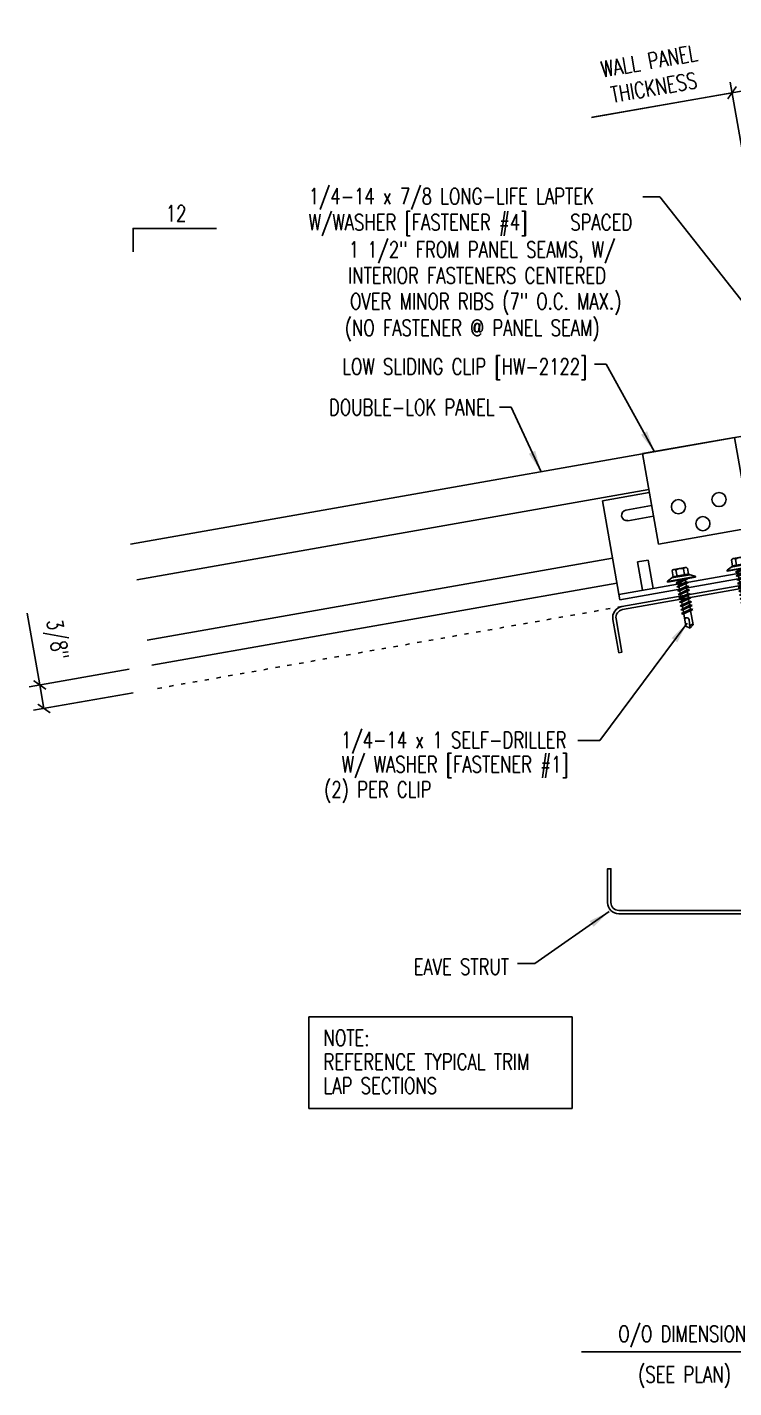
# Model space of a CAD drawing. Header units: inches. Extents: x 5.4 to 38.1, y 5.1 to 36.9.
# Drawn here: x 5.44 to 21.95, y 5.12 to 36.9 of the extents above; entities that cross this region are included whole.
import ezdxf
from ezdxf.enums import TextEntityAlignment as Align

# ---------------------------------------------------------------- set-up
doc = ezdxf.new("R2010")
doc.units = ezdxf.units.IN
doc.header["$MEASUREMENT"] = 0
doc.linetypes.add('ACAD_ISO07W100', pattern=[3, 0, -3])
for name, color, linetype in [('CLIP', 5, 'Continuous'), ('DIM', 7, 'Continuous'), ('FASTENER', 9, 'Continuous'), ('MARK', 1, 'Continuous'), ('PANEL', 11, 'Continuous'), ('STLA', 12, 'Continuous'), ('TEXT', 2, 'Continuous')]:
    doc.layers.add(name, color=color, linetype=linetype)
doc.styles.add('TEXT1', font='ROMANS.shx', dxfattribs={"width": 0.75, "height": 0.375})
doc.dimstyles.new('DETAIL', dxfattribs={"dimscale": 4, "dimtxt": 0.09375, "dimasz": 0.0625, "dimexe": 0.0625, "dimexo": 0.125, "dimgap": 0.0625, "dimtad": 1, "dimdec": 4, "dimzin": 3, "dimdsep": 46, "dimlunit": 4, "dimtxsty": 'TEXT1', "dimblk": 'ARCHTICK', "dimcen": 0.0625, "dimclrd": 7, "dimclre": 7, "dimclrt": 2, "dimadec": 0, "dimazin": 0, "dimtfac": 0.59375, "dimtdec": 4, "dimtmove": 0, "dimatfit": 3, "dimfxl": 0, "dimtolj": 1, "dimtzin": 3, "dimarcsym": 0})
doc.dimstyles.new('DETAIL$7', dxfattribs={"dimscale": 4, "dimtxt": 0.09375, "dimasz": 0.125, "dimexe": 0.0625, "dimexo": 0.125, "dimgap": 0.0625, "dimtad": 1, "dimdec": 4, "dimzin": 3, "dimdsep": 46, "dimlunit": 4, "dimtxsty": 'TEXT1', "dimblk": 'ARCHTICK', "dimcen": 0.0625, "dimclrd": 7, "dimclre": 7, "dimclrt": 2, "dimadec": 0, "dimazin": 0, "dimtfac": 0.59375, "dimtdec": 4, "dimtmove": 0, "dimatfit": 3, "dimfxl": 0, "dimfrac": 2, "dimtolj": 1, "dimtzin": 3, "dimarcsym": 0})

# ---------------------------------------------------------------- blocks, each defined once
blk = doc.blocks.new('MB_DW1')
at = {"layer": 'FASTENER'}
for p, q in [((-0.217, 0.114), (-0.326, 0.059)), ((-0.326, 0.059), (-0.326, 0.049)), ((-0.326, 0.049), (0.326, 0.049)), ((-0.217, 0.114), (0.217, 0.114)), ((-0.193, 0.137), (0.193, 0.137)), ((-0.193, 0.119), (0.193, 0.119)), ((-0.181, 0.276), (-0.181, 0.137)), ((-0.181, 0.137), (0.181, 0.137)), ((-0.139, -0.016), (0.046, 0.037)), ((-0.135, 0.302), (0.135, 0.302)), ((-0.104, -0.036), (0.139, 0.033)), ((-0.089, 0.276), (-0.089, 0.137)), ((-0.086, 0.037), (-0.086, -0.001)), ((-0.086, 0.037), (0.086, 0.037)), ((0.086, 0.037), (0.133, 0.037)), ((0.086, 0.018), (0.086, -0.042)), ((0.089, 0.276), (0.089, 0.137)), ((0.139, 0.033), (0.133, 0.037)), ((0.181, 0.276), (0.181, 0.137)), ((0.217, 0.114), (0.326, 0.059)), ((0.326, 0.059), (0.326, 0.049)), ((-0.104, -0.036), (-0.139, -0.016)), ((-0.139, -0.107), (0.104, -0.038)), ((-0.104, -0.127), (-0.139, -0.107)), ((-0.139, -0.198), (0.104, -0.128)), ((-0.104, -0.218), (-0.139, -0.198)), ((-0.139, -0.289), (0.104, -0.219)), ((-0.104, -0.309), (-0.139, -0.289)), ((-0.139, -0.38), (0.104, -0.31)), ((-0.104, -0.127), (0.139, -0.058)), ((-0.104, -0.218), (0.139, -0.149)), ((-0.104, -0.309), (0.139, -0.239)), ((-0.086, -0.031), (-0.086, -0.092)), ((-0.086, -0.122), (-0.086, -0.183)), ((-0.086, -0.213), (-0.086, -0.274)), ((-0.086, -0.304), (-0.086, -0.364)), ((0.086, -0.073), (0.086, -0.133)), ((0.086, -0.164), (0.086, -0.224)), ((0.086, -0.255), (0.086, -0.315)), ((0.139, -0.058), (0.104, -0.038)), ((0.139, -0.149), (0.104, -0.128)), ((0.139, -0.239), (0.104, -0.219)), ((0.139, -0.33), (0.104, -0.31)), ((-0.104, -0.4), (-0.139, -0.38)), ((-0.139, -0.47), (0.104, -0.401)), ((-0.104, -0.491), (-0.139, -0.47)), ((-0.139, -0.561), (0.104, -0.492)), ((-0.104, -0.581), (-0.139, -0.561)), ((-0.139, -0.652), (0.104, -0.583)), ((-0.104, -0.4), (0.139, -0.33)), ((-0.104, -0.491), (0.139, -0.421)), ((-0.104, -0.581), (0.139, -0.512)), ((-0.104, -0.672), (0.139, -0.603)), ((-0.086, -0.395), (-0.086, -0.455)), ((-0.086, -0.486), (-0.086, -0.546)), ((-0.086, -0.577), (-0.086, -0.637)), ((0.086, -0.345), (0.086, -0.406)), ((0.086, -0.436), (0.086, -0.497)), ((0.086, -0.527), (0.086, -0.588)), ((0.086, -0.618), (0.086, -0.679)), ((0.139, -0.421), (0.104, -0.401)), ((0.139, -0.512), (0.104, -0.492)), ((0.139, -0.603), (0.104, -0.583)), ((-0.104, -0.672), (-0.139, -0.652)), ((-0.139, -0.743), (0.104, -0.674)), ((-0.104, -0.763), (-0.139, -0.743)), ((-0.104, -0.763), (0.139, -0.694)), ((-0.086, -0.667), (-0.086, -0.728)), ((-0.086, -0.758), (-0.086, -1.05)), ((-0.002, -1.095), (0.014, -0.909)), ((0.086, -0.709), (0.086, -1.05)), ((0.139, -0.694), (0.104, -0.674)), ((0, -1.111), (-0.086, -1.05)), ((0, -1.111), (0.086, -1.05))]:
    blk.add_line(p, q, dxfattribs=at)
blk.add_lwpolyline([(-0.331, 0.037), (-0.331, 0.049), (0.331, 0.049), (0.331, 0.037)], close=True, dxfattribs=at)
for centre, radius, start, end in [((-0.193, 0.128), 0.00894, 90, 270), ((-0.135, 0.25), 0.0527, 29.8754, 150.1246), ((0, 0.138), 0.164, 56.9974, 123.0026), ((0.135, 0.25), 0.0527, 29.8754, 150.1246), ((0.193, 0.128), 0.00894, 270, 90), ((-0.046, -0.921), 0.0615, 11.1445, 130.906), ((0.054, -1.097), 0.0563, 55.4585, 194.8454)]:
    blk.add_arc(centre, radius, start, end, dxfattribs=at)
blk = doc.blocks.new('_ArchTick')
at = {"color": 0, "linetype": 'ByBlock', "const_width": 0.15}
blk.add_lwpolyline([(-0.5, -0.5), (0.5, 0.5)], dxfattribs=at)
blk = doc.blocks.new('FD-F4')
at = {"layer": 'TEXT', "style": 'TEXT1', "width": 0.75}
for s, p in [('1/4-14 x 7/8 LONG-LIFE LAPTEK', (0.0047, -0.0408)), ('W/WASHER [FASTENER #4]', (0.0047, -0.1926))]:
    blk.add_text(s, height=0.09375, dxfattribs=at).set_placement(p)
blk.add_attdef('(QUANTITY)', (1.4847, -0.1926), '', height=0.0938, dxfattribs=at)
at = {"layer": 'TEXT', "style": 'TEXT1', "flags": 1}
for tag, p in [('Color', (0.0624, -0.4349)), ('Calc', (0.0624, -0.4349)), ('Opt1', (0.0624, -0.4349)), ('Opt2', (0.0624, -0.4349)), ('Opt3', (0.0624, -0.4349)), ('Description', (0.0624, -0.4349)), ('Multiple', (0.0624, -0.4349)), ('Part', (0.0624, -0.4349)), ('Spare1', (0.0624, -0.6224)), ('Spare2', (0.0624, -0.6224)), ('Spare3', (0.0624, -0.6224)), ('Spare4', (0.0624, -0.6224)), ('Spare5', (0.0624, -0.6224)), ('Spare6', (0.0624, -0.6224)), ('Spare7', (0.0624, -0.6224)), ('Spare8', (0.0624, -0.6224)), ('Spare9', (0.0624, -0.6224)), ('Spare10', (0.0624, -0.6224))]:
    blk.add_attdef(tag, p, '', height=0.0938, dxfattribs=at)
blk = doc.blocks.new('*D30')
at = {"layer": 'DEFPOINTS', "color": 0}
for p in [(21.909, 35.367), (23.213, 27.972), (24.541, 28.208)]:
    blk.add_point(p, dxfattribs=at)
at = {"layer": 'DIM', "color": 7, "lineweight": -2}
for p, q in [((23.126, 28.465), (21.865, 35.614)), ((23.237, 35.602), (21.909, 35.367)), ((24.454, 28.7), (23.194, 35.848)), ((21.909, 35.367), (18.651, 34.793))]:
    blk.add_line(p, q, dxfattribs=at)
at = {"layer": 'DIM', "color": 7, "lineweight": -2, "xscale": 0.25, "yscale": 0.25, "zscale": 0.25}
for p, rotation in [((23.237, 35.602), 9.999999999999964), ((21.909, 35.367), 190)]:
    blk.add_blockref('_ArchTick', p, dxfattribs=dict(at, rotation=rotation))
at = {"layer": 'DIM', "color": 2, "insert": (20.027, 35.797), "char_height": 0.375, "attachment_point": 5, "rotation": 10, "style": 'TEXT1'}
blk.add_mtext('\\A1;WALL PANEL\\PTHICKNESS', dxfattribs=at)
blk = doc.blocks.new('A$C53AF356D')
at = {"layer": 'CLIP'}
for p, q in [((-1.682, 1.657), (0.471, 2.036)), ((0.471, 2.036), (0.843, -0.076)), ((-1.31, -0.455), (-1.682, 1.657)), ((0.631, 1.131), (1.812, 1.339)), ((1.812, 1.339), (2.22, -0.974)), ((-2.619, 0.558), (-1.523, 0.751)), ((0.685, 0.823), (1.293, 0.93)), ((0.728, 0.577), (1.337, 0.684)), ((-2.211, -1.755), (-2.619, 0.558)), ((-2.068, 0.338), (-1.468, 0.443)), ((-2.025, 0.091), (-1.425, 0.197)), ((-1.31, -0.455), (0.843, -0.076)), ((1.526, -0.285), (1.28, -0.329)), ((1.643, -0.948), (1.526, -0.285)), ((1.28, -0.329), (1.397, -0.992)), ((-2.233, -1.632), (2.199, -0.85)), ((-1.551, -0.828), (-1.797, -0.871)), ((-1.797, -0.871), (-1.681, -1.534)), ((-1.551, -0.828), (-1.434, -1.491)), ((-1.434, -1.491), (-1.551, -0.828)), ((-2.211, -1.755), (2.22, -0.974))]:
    blk.add_line(p, q, dxfattribs=at)
for centre in [(0.107, 0.584), (-0.843, 0.417), (-0.271, 0.021)]:
    blk.add_circle(centre, 0.165, dxfattribs=at)
for centre, start, end in [((1.306, 0.806), 280, 100), ((-2.046, 0.215), 100, 280)]:
    blk.add_arc(centre, 0.125, start, end, dxfattribs=at)
blk = doc.blocks.new('*D25')
at = {"layer": 'DEFPOINTS', "color": 0}
for p in [(8.315, 21.992), (5.735, 21.537), (8.411, 21.443)]:
    blk.add_point(p, dxfattribs=at)
at = {"layer": 'FASTENER', "color": 7, "lineweight": -2}
for p, q in [((5.735, 21.537), (5.44, 23.212)), ((7.822, 21.905), (5.489, 21.494)), ((7.919, 21.356), (5.586, 20.945)), ((5.832, 20.988), (5.735, 21.537))]:
    blk.add_line(p, q, dxfattribs=at)
at = {"layer": 'FASTENER', "color": 7, "lineweight": -2, "xscale": 0.25, "yscale": 0.25, "zscale": 0.25}
for p, rotation in [((5.735, 21.537), 100.0000000000008), ((5.832, 20.988), 280.0000000000008)]:
    blk.add_blockref('_ArchTick', p, dxfattribs=dict(at, rotation=rotation))
at = {"layer": 'FASTENER', "color": 2, "insert": (6.093, 22.591), "char_height": 0.375, "attachment_point": 5, "rotation": 280, "style": 'TEXT1'}
blk.add_mtext('\\A1;3/8"', dxfattribs=at)
blk = doc.blocks.new('slopl1')
at = {"layer": 'MARK', "color": 6}
blk.add_lwpolyline([(0, 0), (0, 0.1368), (0.4871, 0.1368)], dxfattribs=at)
at = {"layer": 'MARK', "color": 2, "style": 'TEXT1', "width": 0.75}
blk.add_text('12', height=0.09375, dxfattribs=at).set_placement((0.1909, 0.1779))
blk.add_attdef('SLOPL1', text='', height=0.0938, dxfattribs=at).set_placement((-0.0549, 0.0243), align=Align.RIGHT)
blk = doc.blocks.new('A$C30686E82')
for p, q in [((-2.715, 0.761), (3.437, 0.761)), ((-2.715, 0.761), (-2.715, -1.379)), ((3.437, 0.761), (3.437, -1.379)), ((-2.715, -1.379), (3.437, -1.379))]:
    blk.add_line(p, q)
at = {"layer": 'TEXT', "style": 'TEXT1', "width": 0.75}
for s, p in [('NOTE:', (-2.368, 0.081)), ('REFERENCE TYPICAL TRIM', (-2.368, -0.477)), ('LAP SECTIONS', (-2.368, -1.035))]:
    blk.add_text(s, height=0.375, dxfattribs=at).set_placement(p)

msp = doc.modelspace()

# ---------------------------------------------------------------- linework, layer by layer
at = {"layer": 'DIM'}
msp.add_line((21.90328, 35.36716), (18.62766, 34.78811), dxfattribs=at)
at = {"layer": 'PANEL'}
for p, q in [((19.96362, 26.10142), (7.99755, 23.99148)), ((19.116, 24.49584), (8.24656, 22.57926))]:
    msp.add_line(p, q, dxfattribs=at)
for points in [[(7.85064, 24.82462), (26.56904, 28.12518)], [(19.21846, 23.9148), (8.34901, 21.99822)]]:
    msp.add_lwpolyline(points, dxfattribs=at)
at = {"layer": 'STLA'}
msp.add_lwpolyline([(19.26185, 22.29002), (19.12448, 23.06576, -0.41421356), (19.33694, 23.36966), (23.69424, 24.14126, -0.46653091), (24.00216, 23.88308), (24.00216, 16.45799, -0.41421356), (23.73996, 16.19579), (19.26436, 16.19579, -0.41421356), (19.00216, 16.45799), (19.00216, 17.24579), (19.07686, 17.24579), (19.07686, 16.45799, 0.41421356), (19.26436, 16.27049), (23.73996, 16.27049, 0.41421356), (23.92746, 16.45799), (23.92746, 23.88308, 0.46653091), (23.70726, 24.06771), (19.34997, 23.2961, 0.41421356), (19.19803, 23.07878), (19.3354, 22.30305)], format="xyb", close=True, dxfattribs=at)
at = {"layer": 'TEXT', "linetype": 'ACAD_ISO07W100', "ltscale": 0.06}
msp.add_line((19.33694, 23.36966), (8.41133, 21.44318), dxfattribs=at)

# ---------------------------------------------------------------- block references
msp.add_blockref('A$C30686E82', (14.73325, 13.02702))
at = {"layer": 'CLIP'}
msp.add_blockref('A$C53AF356D', (21.49816, 25.28243), dxfattribs=at)
at = {"layer": 'FASTENER', "rotation": 9.999999999999918}
for p in [(22.12405, 24.214), (20.73389, 23.96093)]:
    msp.add_blockref('MB_DW1', p, dxfattribs=at)
at = {"layer": 'MARK', "xscale": 4, "yscale": 4, "zscale": 4}
msp.add_blockref('slopl1', (7.91421, 31.65138), dxfattribs=at)
at = {"layer": 'TEXT', "xscale": 4, "yscale": 4, "zscale": 4}
msp.add_blockref('FD-F4', (11.99792, 32.92399), dxfattribs=at).add_auto_attribs({'(QUANTITY)': ' SPACED'})

# ---------------------------------------------------------------- texts
at = {"layer": 'TEXT', "style": 'TEXT1', "width": 0.75}
for s, p in [('1 1/2" FROM PANEL SEAMS, W/', (19.18313, 31.51495)), ('INTERIOR FASTENERS CENTERED ', (19.15879, 30.91129)), ('OVER MINOR RIBS (7" O.C. MAX.)', (19.3247, 30.30774)), ('(NO FASTENER @ PANEL SEAM)', (18.8152, 29.69103)), ('LOW SLIDING CLIP [HW-2122]', (18.52694, 28.78387)), ('DOUBLE-LOK PANEL', (16.35949, 27.83303)), ('1/4-14 x 1 SELF-DRILLER', (18.04112, 20.06398)), ('W/ WASHER [FASTENER #1]', (18.09117, 19.49567)), ('(2) PER CLIP', (14.88501, 18.90961)), ('EAVE STRUT', (16.70005, 14.76974))]:
    msp.add_text(s, height=0.375, dxfattribs=at).set_placement(p, align=Align.RIGHT)
at = {"layer": 'TEXT', "color": 2, "style": 'TEXT1', "width": 0.75}
for s, p in [('O/O DIMENSION', (19.25103, 6.19629)), ('(SEE PLAN)', (19.7144, 5.24988))]:
    msp.add_text(s, height=0.375, dxfattribs=at).set_placement(p)

# ---------------------------------------------------------------- dimensions: what is measured, and where the dimension line sits
at = {"layer": 'DIM'}
dim = msp.add_linear_dim(base=(21.90883, 35.3674), p1=(24.54089, 28.20751), p2=(23.21279, 27.97232), angle=10, text='WALL PANEL\\PTHICKNESS', dimstyle='DETAIL', override={"dimfrac": 2}, dxfattribs=at)
dim.commit()
dim.dimension.update_dxf_attribs({"geometry": '*D30', "text_midpoint": (20.15684, 35.05848), "dimtype": 160})
at = {"layer": 'FASTENER'}
dim = msp.add_aligned_dim(p1=(8.41133, 21.44318), p2=(8.31453, 21.99214), distance=2.61929, text='3/8"', dimstyle='DETAIL', override={"dimfrac": 2}, dxfattribs=at)
dim.commit()
dim.dimension.update_dxf_attribs({"geometry": '*D25', "text_midpoint": (6.09322, 22.59096)})

# ---------------------------------------------------------------- leaders
at = {"layer": 'DIM'}
for points in [[(23.82852, 28.36575), (20.21903, 32.93339), (19.82597, 32.93339)], [(20.09455, 26.98356), (18.96554, 29.02515), (18.69561, 29.02515)], [(17.44527, 26.51641), (16.74696, 28.02702), (16.47704, 28.02702)], [(20.86117, 22.98347), (18.82175, 20.24272), (18.30565, 20.24272)], [(19.03605, 16.24469), (17.30291, 15.02893), (16.89246, 15.02893)]]:
    msp.add_leader(points, dimstyle='DETAIL$7', override={"dimfrac": 2}, dxfattribs=at)
at = {"layer": 'TEXT'}
msp.add_leader([(24.05141, 5.96626), (19.39409, 5.96626), (18.39176, 5.96626)], dimstyle='DETAIL$7', dxfattribs=at)

doc.saveas('drawing.dxf')
